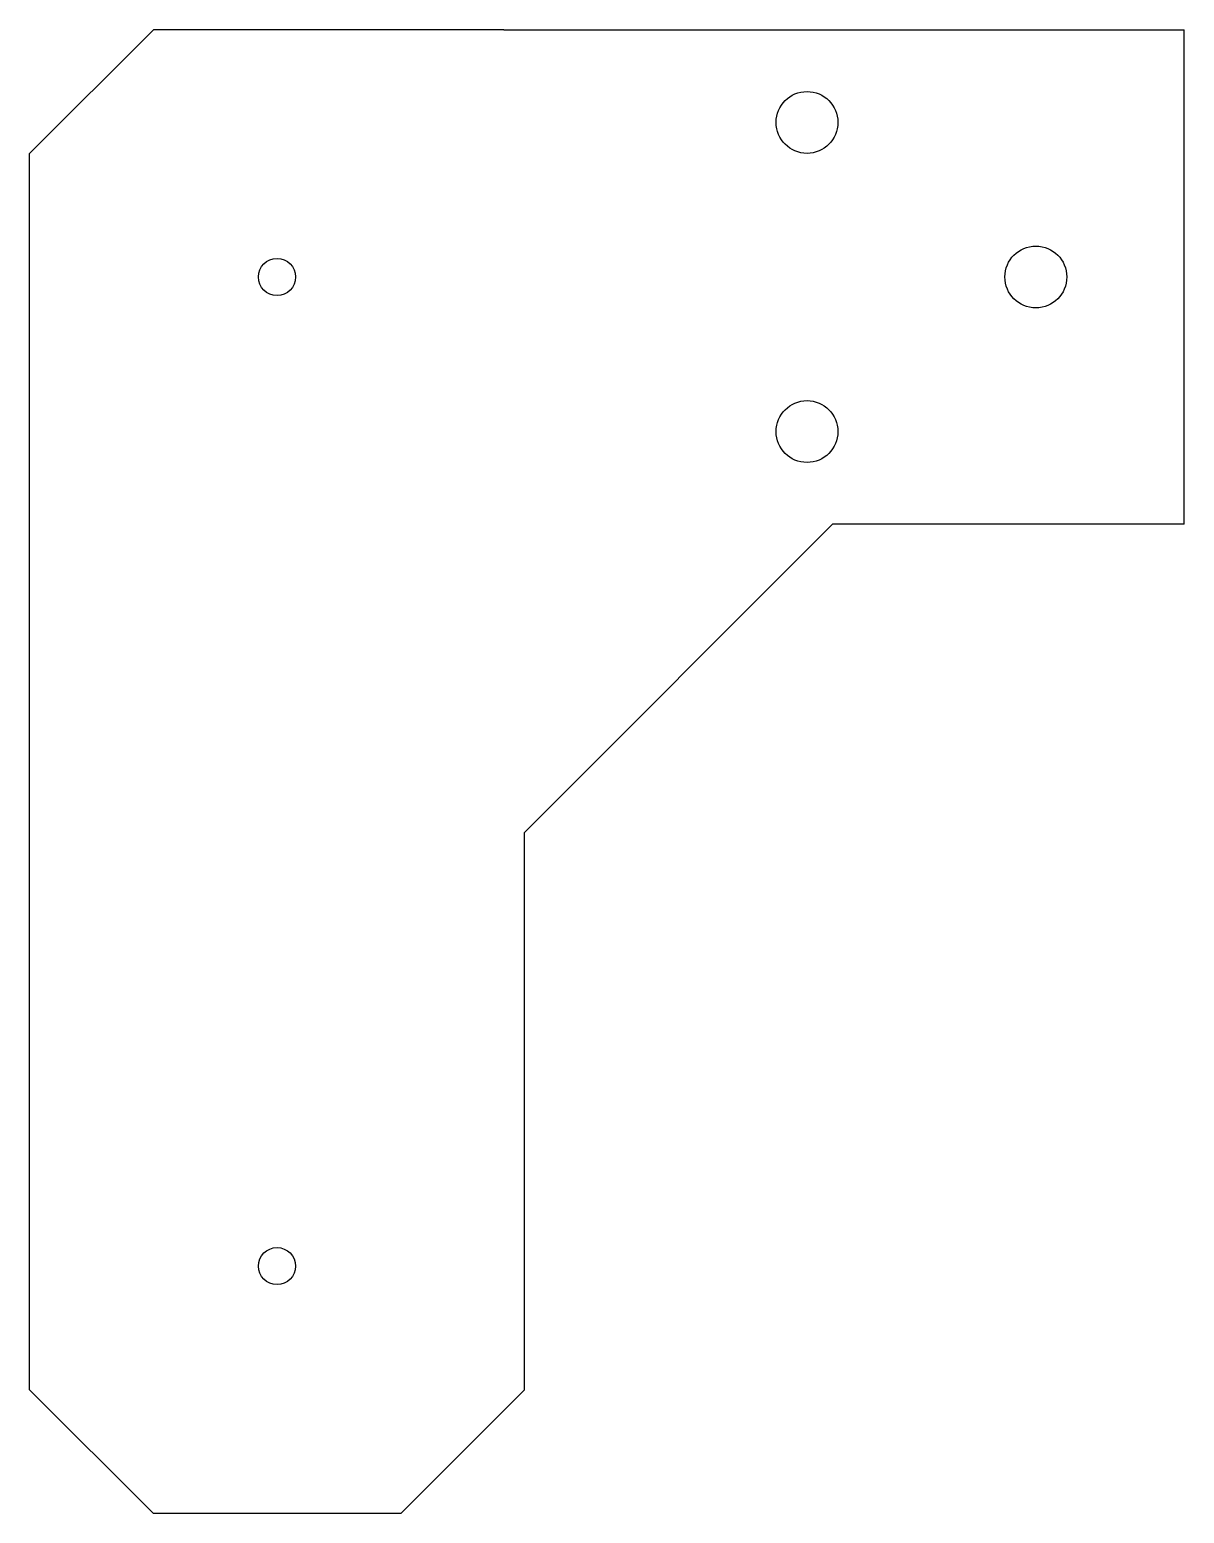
# Model space of a CAD drawing. Extents: x 14007 to 14100, y 3947 to 4067.
import ezdxf

# ---------------------------------------------------------------- set-up
doc = ezdxf.new("R2010")
doc.units = 0
doc.layers.get('0').update_dxf_attribs({"linetype": 'CONTINUOUS'})

msp = doc.modelspace()

# ---------------------------------------------------------------- linework, layer by layer
for p, q in [((14016.69, 4066.5), (14006.69, 4056.5)), ((14045.04, 4066.5), (14016.69, 4066.5)), ((14045.04, 4066.5), (14100.04, 4066.5)), ((14100.04, 4026.5), (14100.04, 4066.5)), ((14006.69, 3956.5), (14006.69, 4056.5)), ((14071.61, 4026.5), (14046.69, 4001.58)), ((14100.04, 4026.5), (14071.61, 4026.5)), ((14046.69, 3956.5), (14046.69, 4001.58)), ((14006.69, 3956.5), (14016.69, 3946.5)), ((14036.69, 3946.5), (14046.69, 3956.5)), ((14036.69, 3946.5), (14016.69, 3946.5))]:
    msp.add_line(p, q)
for centre, radius in [((14069.54, 4059), 2.5), ((14088.04, 4046.5), 2.5), ((14026.69, 4046.5), 1.5), ((14069.54, 4034), 2.5), ((14026.69, 3966.5), 1.5)]:
    msp.add_circle(centre, radius)

doc.saveas('drawing.dxf')
